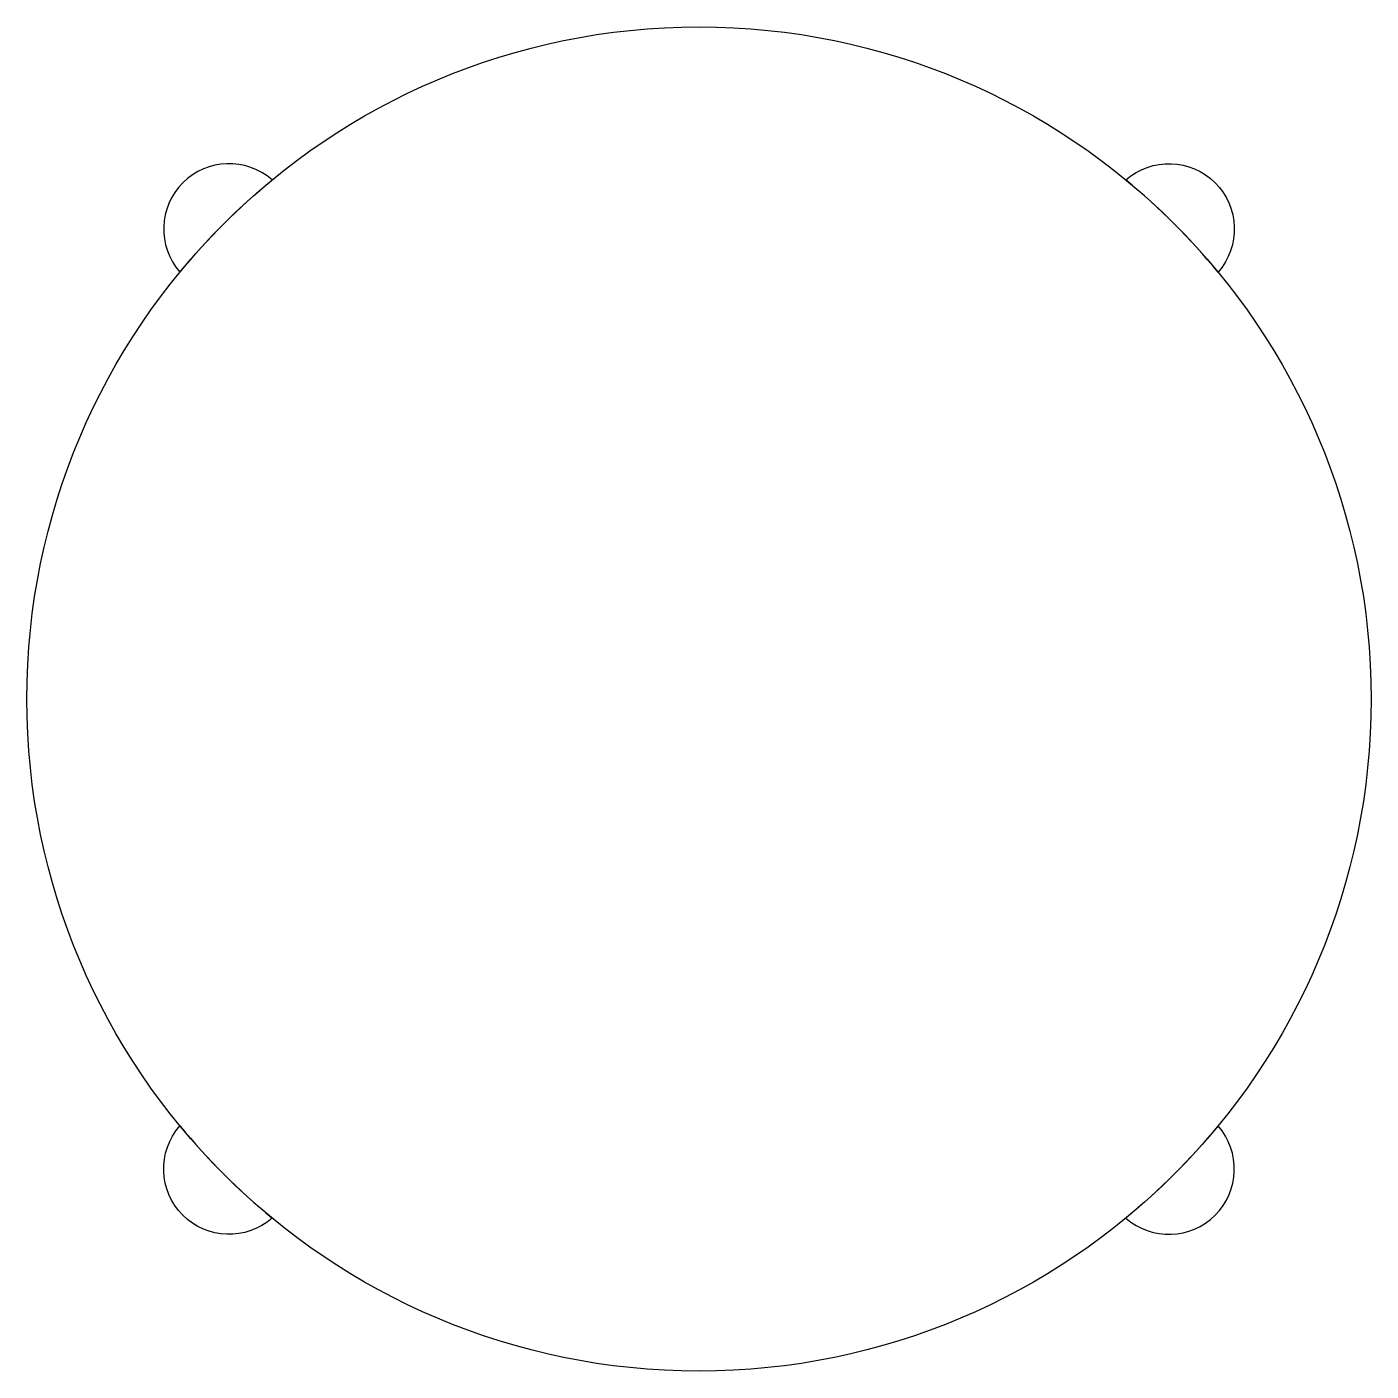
# Model space of a CAD drawing. Header units: millimetres. Extents: x -180 to 180, y -180 to 180.
import ezdxf

# ---------------------------------------------------------------- set-up
doc = ezdxf.new("R2010")
doc.units = ezdxf.units.MM
doc.header["$LTSCALE"] = 0.001

msp = doc.modelspace()

# ---------------------------------------------------------------- linework, layer by layer
for points in [[(-114.3, 139, 0.939122), (-139, 114.3, -0.04863), (-114.3, 139)], [(114.3, 139, -0.939122), (139, 114.3, 0.04863), (114.3, 139)], [(-114.3, -139, -0.939122), (-139, -114.3, 0.04863), (-114.3, -139)], [(114.3, -139, 0.939122), (139, -114.3, -0.04863), (114.3, -139)]]:
    msp.add_lwpolyline(points, format="xyb")
msp.add_circle((0, 0), 180)

doc.saveas('drawing.dxf')
